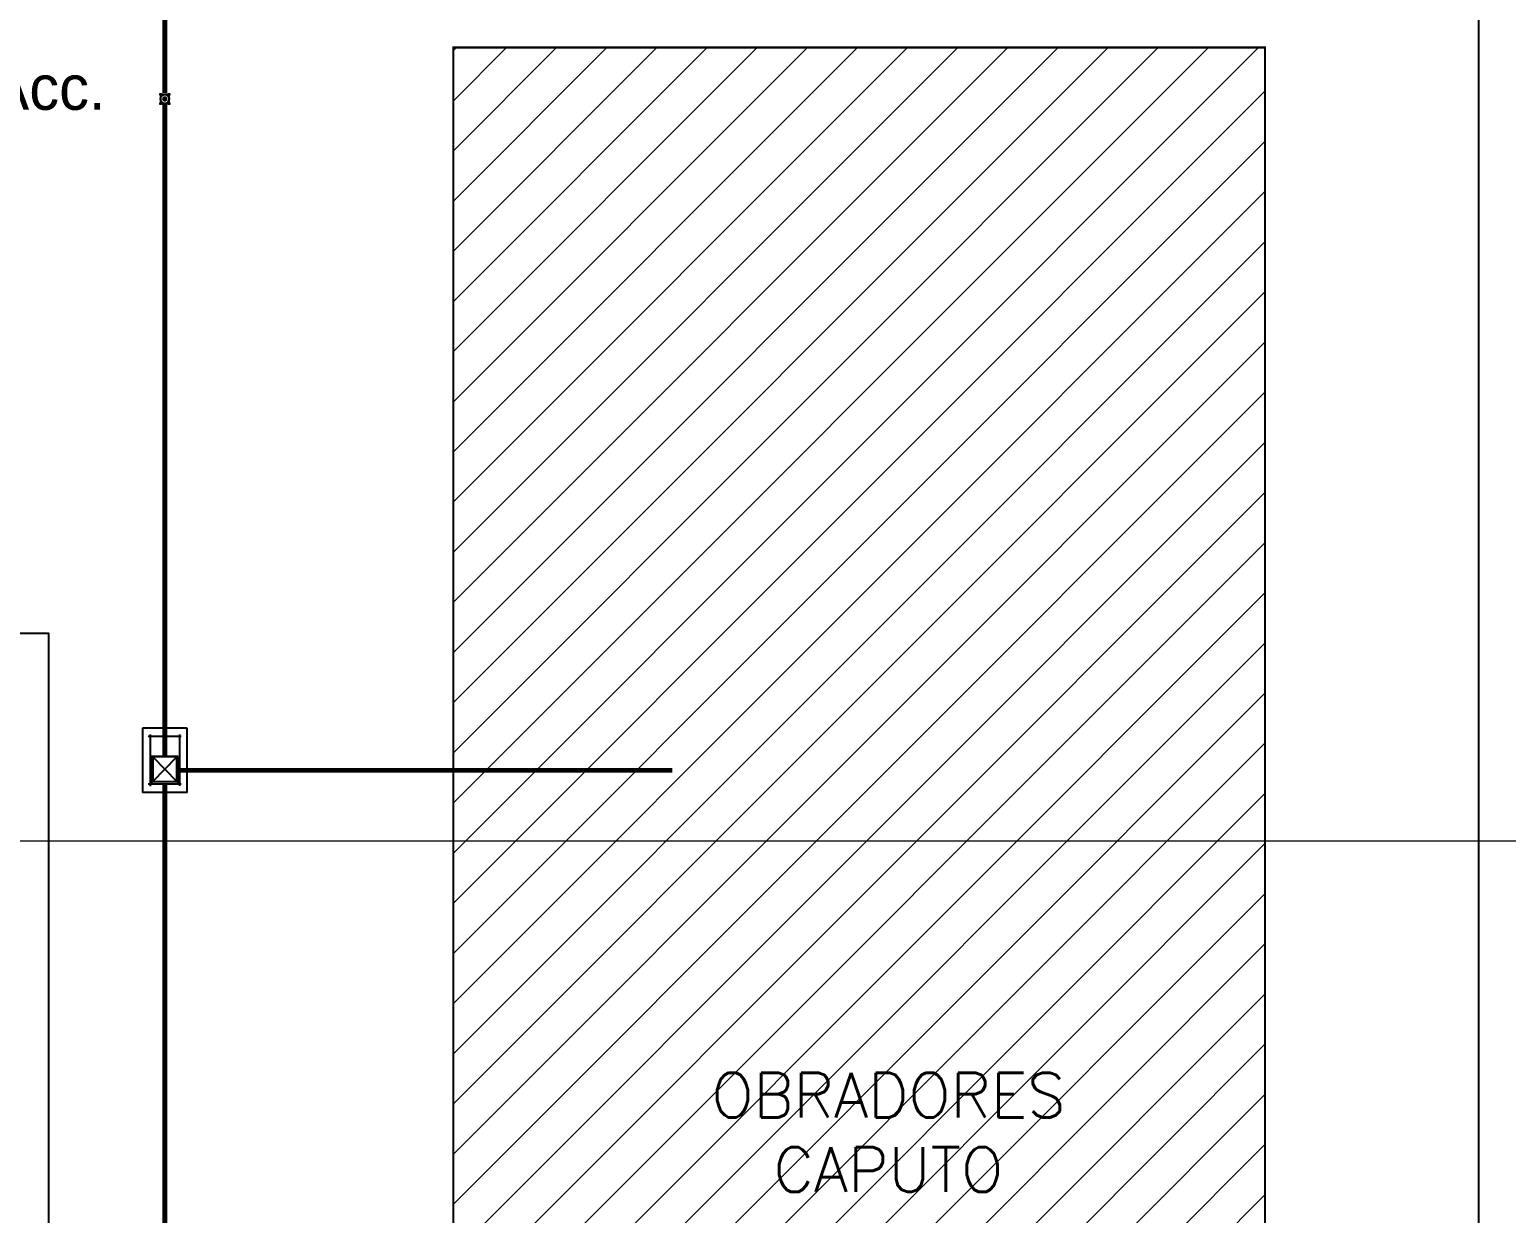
# Model space of a CAD drawing. Header units: millimetres. Extents: x 553474 to 556484, y 6145926 to 6146600.
# Drawn here: x 554045.56 to 554078.63, y 6146191.66 to 6146218.16 of the extents above; entities that cross this region are included whole.
import ezdxf

# ---------------------------------------------------------------- set-up
doc = ezdxf.new("R2010")
doc.units = ezdxf.units.MM
for name, color, linetype in [('1', 1, 'Continuous'), ('excavaciones', 1, 'Continuous'), ('Hatch', 8, 'Continuous'), ('Muros', 5, 'Continuous'), ('Texto', 2, 'Continuous')]:
    doc.layers.add(name, color=color, linetype=linetype)
doc.layers.add('8', color=8, linetype='Continuous', lineweight=0)
doc.styles.add('ROMANS', font='romans.shx')
doc.styles.get("Standard").update_dxf_attribs({"font": 'arial.ttf'})

# ---------------------------------------------------------------- blocks, each defined once
blk = doc.blocks.new('ci100x60')
at = {"layer": '1'}
for p, q in [((-0.328, 0.375), (-0.328, -0.364)), ((0.741, 0.375), (0.741, -0.366)), ((-0.275, 0.269), (0.275, -0.269)), ((0.275, 0.269), (-0.275, -0.269))]:
    blk.add_line(p, q, dxfattribs=at)
for points in [[(0.777, 0.329), (-0.382, 0.329)], [(0.777, -0.33), (-0.376, -0.33)]]:
    blk.add_lwpolyline(points, dxfattribs=at)
at = {"layer": '1', "const_width": 0.00952}
blk.add_lwpolyline([(0.303, 0.3), (0.303, -0.3), (-0.297, -0.3), (-0.297, 0.3)], close=True, dxfattribs=at)
at = {"layer": '1'}
blk.add_lwpolyline([(-0.275, 0.269), (-0.275, -0.269), (0.275, -0.269), (0.275, 0.269)], close=True, dxfattribs=at)
blk = doc.blocks.new('bacc20-60')
for p, q in [((0.23, 0.1), (-0.03, 0.1)), ((0, 0.13), (0, -0.13)), ((0.2, -0.13), (0.2, 0.13)), ((-0.03, -0.1), (0.23, -0.1))]:
    blk.add_line(p, q)
at = {"const_width": 0.06}
blk.add_lwpolyline([(0.07, 0, 1), (0.13, 0, 1)], format="xyb", close=True, dxfattribs=at)
blk.add_circle((0.1, 0), 0.1)

msp = doc.modelspace()

# ---------------------------------------------------------------- hatches: boundary and pattern name
at = {"layer": 'Hatch', "linetype": 'Continuous', "lineweight": 5}
h = msp.add_hatch(dxfattribs=at)
h.set_pattern_fill('ANSI31', color=256, scale=0.25)
h.paths.add_polyline_path([(554073.219, 6146217.756), (554055.047, 6146217.756), (554055.047, 6146185.069), (554049.769, 6146185.069), (554049.769, 6146174.159), (554055.047, 6146174.159), (554055.047, 6146171.372), (554073.219, 6146171.372)])

# ---------------------------------------------------------------- linework, layer by layer
at = {"layer": '1', "linetype": 'Continuous', "const_width": 0.05, "flags": 128}
msp.add_lwpolyline([(554055.047, 6146217.756), (554073.219, 6146217.756), (554073.219, 6146171.372), (554055.047, 6146171.372), (554055.047, 6146174.159), (554049.769, 6146174.159), (554049.769, 6146185.069), (554055.047, 6146185.069), (554055.047, 6146217.756)], dxfattribs=at)
at = {"layer": '1', "const_width": 0.1, "elevation": 9.796, "flags": 128}
msp.add_lwpolyline([(554048.917, 6146201.581), (554059.949, 6146201.581)], dxfattribs=at)
at = {"layer": '8', "lineweight": 0}
msp.add_line((553495.062, 6146200), (554400, 6146200), dxfattribs=at)
at = {"layer": 'excavaciones', "flags": 128}
msp.add_lwpolyline([(554047.646, 6146290.473), (554038.765, 6146281.592), (554009.235, 6146281.592), (554009.235, 6146269.592), (553979.577, 6146269.592), (553979.577, 6146247.591), (554016.263, 6146247.591), (554016.263, 6146204.651), (554045.986, 6146204.651), (554045.986, 6146171.662), (554078.004, 6146171.662), (554078.004, 6146263.087), (554047.617, 6146290.444)], dxfattribs=at)
at = {"layer": 'Muros', "color": 10}
for p, q in [((554048.087, 6146202.52, 9.796), (554048.087, 6146201.081, 9.796)), ((554049.087, 6146202.52, 9.796), (554048.087, 6146202.52, 9.796)), ((554049.087, 6146201.081, 9.796), (554049.087, 6146202.52, 9.796)), ((554048.887, 6146201.881, 9.796), (554048.287, 6146201.881, 9.796)), ((554048.287, 6146201.881, 9.796), (554048.287, 6146201.281, 9.796)), ((554048.887, 6146201.281, 9.796), (554048.887, 6146201.881, 9.796)), ((554049.087, 6146201.081, 9.796), (554048.087, 6146201.081, 9.796)), ((554048.287, 6146201.281, 9.796), (554048.887, 6146201.281, 9.796))]:
    msp.add_line(p, q, dxfattribs=at)
at = {"layer": 'Muros', "color": 10, "const_width": 0.11, "elevation": 9.796, "flags": 128}
for points in [[(554048.587, 6146231.303), (554048.587, 6146216.736)], [(554048.587, 6146216.506), (554048.587, 6146201.881)], [(554048.587, 6146201.281), (554048.587, 6146189.789)]]:
    msp.add_lwpolyline(points, dxfattribs=at)

# ---------------------------------------------------------------- block references
at = {"layer": '1'}
for name, p, rotation in [('bacc20-60', (554048.587, 6146216.706, 9.796), 270), ('ci100x60', (554048.587, 6146201.606, 9.796), 90)]:
    msp.add_blockref(name, p, dxfattribs=dict(at, rotation=rotation))

# ---------------------------------------------------------------- texts
at = {"insert": (554045.329, 6146216.855, 9.796), "char_height": 1, "width": 6.05, "attachment_point": 5, "rotation": 359.993}
msp.add_mtext('{\\fCentury Gothic|b0|i0|c0|p34;B.Acc.}', dxfattribs=at)
at = {"layer": 'Texto', "insert": (554064.788, 6146193.478), "char_height": 1, "width": 46.30303, "attachment_point": 5, "style": 'ROMANS'}
msp.add_mtext('{\\C0;OBRADORES\\PCAPUTO}', dxfattribs=at)

doc.saveas('drawing.dxf')
